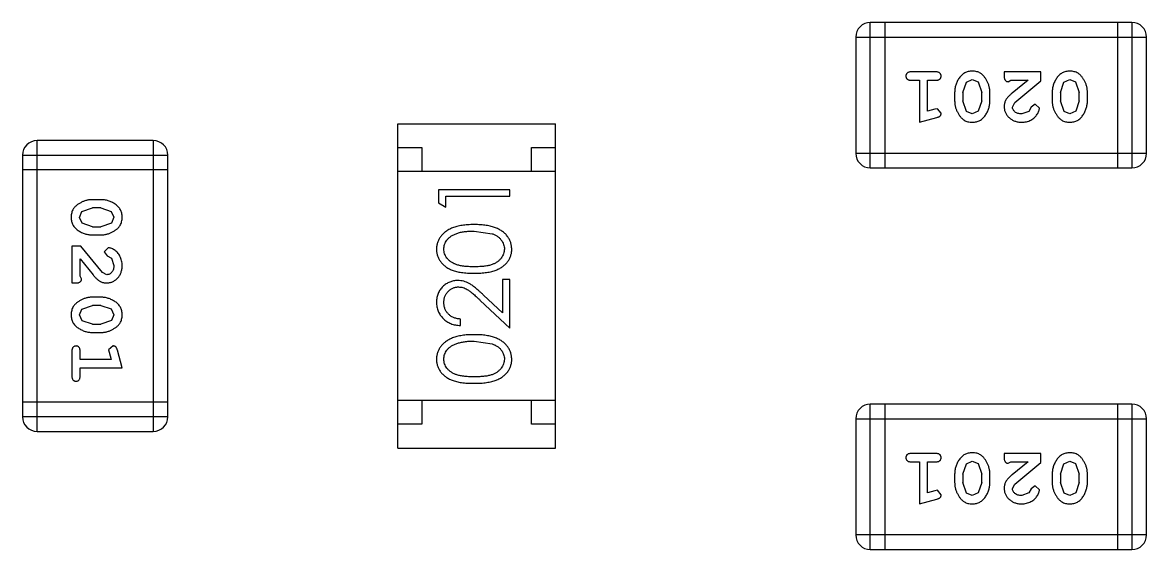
# Model space of a CAD drawing. Header units: inches. Extents: x 246 to 500, y -220 to -17.
# Drawn here: x 439.888 to 442.245, y -137.261 to -136.156 of the extents above; entities that cross this region are included whole.
import ezdxf

# ---------------------------------------------------------------- set-up
doc = ezdxf.new("R2010")
doc.units = ezdxf.units.IN
doc.header["$LTSCALE"] = 1.21
doc.header["$MEASUREMENT"] = 0
doc.layers.get('0').update_dxf_attribs({"linetype": 'CONTINUOUS'})

msp = doc.modelspace()

# ---------------------------------------------------------------- linework, layer by layer
at = {"color": 7, "linetype": 'Continuous'}
for p, q in [((441.6657, -136.4612), (441.6657, -136.1564)), ((442.2144, -136.1564), (441.6657, -136.1564)), ((441.6962, -136.1564), (441.6962, -136.4612)), ((442.1839, -136.1564), (442.1839, -136.4612)), ((442.2144, -136.1564), (442.2144, -136.4612)), ((441.6353, -136.1869), (441.6353, -136.4307)), ((441.6353, -136.1869), (442.2449, -136.1869)), ((442.2449, -136.4307), (442.2449, -136.1869)), ((441.8032, -136.26), (441.7513, -136.26)), ((441.9464, -136.26), (441.9464, -136.2679)), ((442.0234, -136.26), (441.9464, -136.26)), ((442.0234, -136.2789), (442.0234, -136.26)), ((441.7513, -136.2773), (441.7686, -136.2773)), ((441.7686, -136.2773), (441.7686, -136.3654)), ((441.7859, -136.3423), (441.7859, -136.2773)), ((441.7859, -136.2773), (441.8032, -136.2773)), ((441.8598, -136.3033), (441.8671, -136.2815)), ((441.8671, -136.2815), (441.8794, -136.2757)), ((441.8794, -136.2757), (441.8915, -136.281)), ((441.8915, -136.281), (441.8992, -136.3033)), ((441.955, -136.2805), (441.9605, -136.2773)), ((441.9605, -136.2773), (441.9967, -136.2773)), ((441.9967, -136.2773), (441.9631, -136.3044)), ((441.9684, -136.3239), (442.0234, -136.2789)), ((442.0643, -136.3033), (442.0716, -136.2815)), ((442.0716, -136.2815), (442.0839, -136.2757)), ((442.0839, -136.2757), (442.096, -136.281)), ((442.096, -136.281), (442.1037, -136.3033)), ((441.8425, -136.3031), (441.8425, -136.3208)), ((441.8598, -136.3033), (441.8598, -136.3205)), ((441.8992, -136.3205), (441.8992, -136.3033)), ((441.9165, -136.3208), (441.9165, -136.3031)), ((442.047, -136.3031), (442.047, -136.3208)), ((442.0643, -136.3033), (442.0643, -136.3205)), ((442.1037, -136.3205), (442.1037, -136.3033)), ((442.121, -136.3208), (442.121, -136.3031)), ((441.8674, -136.3428), (441.8598, -136.3205)), ((441.8992, -136.3205), (441.8919, -136.3423)), ((441.9637, -136.3336), (441.9684, -136.3239)), ((442.0115, -136.3277), (442.003, -136.3342)), ((442.0203, -136.3361), (442.0115, -136.3277)), ((442.0719, -136.3428), (442.0643, -136.3205)), ((442.1037, -136.3205), (442.0964, -136.3423)), ((441.8009, -136.3381), (441.7859, -136.3423)), ((441.8063, -136.3371), (441.8009, -136.3381)), ((441.8142, -136.3464), (441.8063, -136.3371)), ((441.8796, -136.3481), (441.8674, -136.3428)), ((441.8919, -136.3423), (441.8796, -136.3481)), ((441.998, -136.3427), (441.9832, -136.3481)), ((442.003, -136.3342), (441.998, -136.3427)), ((442.0841, -136.3481), (442.0719, -136.3428)), ((442.0964, -136.3423), (442.0841, -136.3481)), ((440.6752, -137.0487), (440.6752, -136.3687)), ((440.6752, -136.3687), (441.0052, -136.3687)), ((441.0052, -137.0487), (441.0052, -136.3687)), ((441.7686, -136.3654), (441.8052, -136.3555)), ((439.9183, -137.0135), (439.9183, -136.4039)), ((440.1621, -136.4039), (439.9183, -136.4039)), ((440.1621, -136.4039), (440.1621, -137.0135)), ((440.6752, -136.4187), (440.7252, -136.4187)), ((440.7252, -136.4187), (440.7252, -136.4687)), ((440.9552, -136.4687), (440.9552, -136.4187)), ((440.9552, -136.4187), (441.0052, -136.4187)), ((439.8878, -136.4344), (439.8878, -136.983)), ((439.8878, -136.4344), (440.1926, -136.4344)), ((440.1926, -136.983), (440.1926, -136.4344)), ((442.2449, -136.4307), (441.6353, -136.4307)), ((439.8878, -136.4648), (440.1926, -136.4648)), ((441.0052, -136.4687), (440.6752, -136.4687)), ((441.6657, -136.4612), (442.2144, -136.4612)), ((440.7599, -136.5069), (440.7599, -136.5347)), ((440.9099, -136.5069), (440.7599, -136.5069)), ((440.9099, -136.5204), (440.9099, -136.5069)), ((440.0522, -136.5278), (440.0345, -136.5278)), ((440.7599, -136.5347), (440.7753, -136.5435)), ((440.7753, -136.5435), (440.7753, -136.5204)), ((440.7753, -136.5204), (440.9099, -136.5204)), ((440.0072, -136.5649), (440.0125, -136.5527)), ((440.013, -136.5772), (440.0072, -136.5649)), ((440.0125, -136.5527), (440.0348, -136.5451)), ((440.052, -136.5451), (440.0348, -136.5451)), ((440.052, -136.5451), (440.0738, -136.5523)), ((440.0738, -136.5523), (440.0796, -136.5647)), ((440.0796, -136.5647), (440.0743, -136.5768)), ((440.0348, -136.5844), (440.013, -136.5772)), ((440.0348, -136.5844), (440.052, -136.5844)), ((440.0743, -136.5768), (440.052, -136.5844)), ((440.0345, -136.6017), (440.0522, -136.6017)), ((440.8349, -136.5935), (440.8726, -136.5992)), ((439.9915, -136.6253), (439.9915, -136.7024)), ((440.0103, -136.6253), (439.9915, -136.6253)), ((440.0553, -136.6803), (440.0103, -136.6253)), ((440.0675, -136.6285), (440.0591, -136.6373)), ((440.0591, -136.6373), (440.0657, -136.6458)), ((440.0088, -136.6882), (440.0088, -136.652)), ((440.0088, -136.652), (440.0358, -136.6856)), ((440.0657, -136.6458), (440.0742, -136.6507)), ((440.0742, -136.6507), (440.0796, -136.6656)), ((440.065, -136.6851), (440.0553, -136.6803)), ((439.9915, -136.7024), (439.9993, -136.7024)), ((440.0119, -136.6937), (440.0088, -136.6882)), ((440.8945, -136.6954), (440.8945, -136.7652)), ((440.9099, -136.6954), (440.8945, -136.6954)), ((440.9099, -136.7973), (440.9099, -136.6954)), ((440.8945, -136.7652), (440.8545, -136.7277)), ((440.0125, -136.7572), (440.0348, -136.7496)), ((440.0522, -136.7323), (440.0345, -136.7323)), ((440.052, -136.7496), (440.0348, -136.7496)), ((440.052, -136.7496), (440.0738, -136.7568)), ((440.8478, -136.7391), (440.9099, -136.7973)), ((440.0072, -136.7694), (440.0125, -136.7572)), ((440.013, -136.7817), (440.0072, -136.7694)), ((440.0738, -136.7568), (440.0796, -136.7692)), ((440.0796, -136.7692), (440.0743, -136.7813)), ((440.8061, -136.7916), (440.8061, -136.7781)), ((440.0348, -136.7889), (440.013, -136.7817)), ((440.0348, -136.7889), (440.052, -136.7889)), ((440.0743, -136.7813), (440.052, -136.7889)), ((440.0345, -136.8062), (440.0522, -136.8062)), ((440.8349, -136.8242), (440.8726, -136.8299)), ((439.9915, -136.8455), (439.9915, -136.8975)), ((440.0088, -136.8629), (440.0088, -136.8455)), ((440.0778, -136.8345), (440.0685, -136.8424)), ((440.0685, -136.8424), (440.0696, -136.8478)), ((440.0696, -136.8478), (440.0737, -136.8629)), ((440.0969, -136.8802), (440.087, -136.8436)), ((440.0737, -136.8629), (440.0088, -136.8629)), ((440.0088, -136.8975), (440.0088, -136.8802)), ((440.0088, -136.8802), (440.0969, -136.8802)), ((440.1926, -136.9525), (439.8878, -136.9525)), ((441.0052, -136.9487), (440.6752, -136.9487)), ((440.7252, -136.9487), (440.7252, -136.9987)), ((440.9552, -136.9987), (440.9552, -136.9487)), ((441.6657, -137.2612), (441.6657, -136.9564)), ((442.2144, -136.9564), (441.6657, -136.9564)), ((441.6962, -136.9564), (441.6962, -137.2612)), ((442.1839, -136.9564), (442.1839, -137.2612)), ((442.2144, -136.9564), (442.2144, -137.2612)), ((440.1926, -136.983), (439.8878, -136.983)), ((441.6353, -136.9869), (441.6353, -137.2307)), ((441.6353, -136.9869), (442.2449, -136.9869)), ((442.2449, -137.2307), (442.2449, -136.9869)), ((439.9183, -137.0135), (440.1621, -137.0135)), ((440.7252, -136.9987), (440.6752, -136.9987)), ((441.0052, -136.9987), (440.9552, -136.9987)), ((440.6752, -137.0487), (441.0052, -137.0487)), ((441.8032, -137.06), (441.7513, -137.06)), ((441.9464, -137.06), (441.9464, -137.0679)), ((442.0234, -137.06), (441.9464, -137.06)), ((442.0234, -137.0789), (442.0234, -137.06)), ((441.7513, -137.0773), (441.7686, -137.0773)), ((441.7686, -137.0773), (441.7686, -137.1654)), ((441.7859, -137.1423), (441.7859, -137.0773)), ((441.7859, -137.0773), (441.8032, -137.0773)), ((441.8598, -137.1033), (441.8671, -137.0815)), ((441.8671, -137.0815), (441.8794, -137.0757)), ((441.8794, -137.0757), (441.8915, -137.081)), ((441.8915, -137.081), (441.8992, -137.1033)), ((441.955, -137.0805), (441.9605, -137.0773)), ((441.9605, -137.0773), (441.9967, -137.0773)), ((441.9967, -137.0773), (441.9631, -137.1043)), ((441.9684, -137.1239), (442.0234, -137.0789)), ((442.0643, -137.1033), (442.0716, -137.0815)), ((442.0716, -137.0815), (442.0839, -137.0757)), ((442.0839, -137.0757), (442.096, -137.081)), ((442.096, -137.081), (442.1037, -137.1033)), ((441.8425, -137.103), (441.8425, -137.1208)), ((441.8598, -137.1033), (441.8598, -137.1205)), ((441.8992, -137.1205), (441.8992, -137.1033)), ((441.9165, -137.1208), (441.9165, -137.103)), ((442.047, -137.103), (442.047, -137.1208)), ((442.0643, -137.1033), (442.0643, -137.1205)), ((442.1037, -137.1205), (442.1037, -137.1033)), ((442.121, -137.1208), (442.121, -137.103)), ((441.8674, -137.1428), (441.8598, -137.1205)), ((441.8992, -137.1205), (441.8919, -137.1423)), ((441.9637, -137.1336), (441.9684, -137.1239)), ((442.0115, -137.1276), (442.003, -137.1342)), ((442.0203, -137.1361), (442.0115, -137.1276)), ((442.0719, -137.1428), (442.0643, -137.1205)), ((442.1037, -137.1205), (442.0964, -137.1423)), ((441.7686, -137.1654), (441.8052, -137.1555)), ((441.8009, -137.1381), (441.7859, -137.1423)), ((441.8063, -137.1371), (441.8009, -137.1381)), ((441.8142, -137.1464), (441.8063, -137.1371)), ((441.8795, -137.1481), (441.8674, -137.1428)), ((441.8919, -137.1423), (441.8795, -137.1481)), ((441.998, -137.1427), (441.9832, -137.1481)), ((442.003, -137.1342), (441.998, -137.1427)), ((442.0841, -137.1481), (442.0719, -137.1428)), ((442.0964, -137.1423), (442.0841, -137.1481)), ((442.2449, -137.2307), (441.6353, -137.2307)), ((441.6657, -137.2612), (442.2144, -137.2612))]:
    msp.add_line(p, q, dxfattribs=at)
for centre, start, end in [((441.6657, -136.1869), 89.9999, 179.9999), ((442.2144, -136.1869), 359.9999, 89.9999), ((439.9183, -136.4344), 89.9999, 179.9999), ((440.1621, -136.4344), 359.9999, 89.9999), ((441.6657, -136.4307), 179.9999, 269.9999), ((442.2144, -136.4307), 269.9999, 359.9999), ((441.6657, -136.9869), 89.9999, 179.9999), ((442.2144, -136.9869), 359.9999, 89.9999), ((439.9183, -136.983), 179.9999, 269.9999), ((440.1621, -136.983), 269.9999, 359.9999), ((441.6657, -137.2307), 179.9999, 269.9999), ((442.2144, -137.2307), 269.9999, 359.9999)]:
    msp.add_arc(centre, 0.0305, start, end, dxfattribs=at)
for points, knots in [([(441.7513, -136.26), (441.7504, -136.26), (441.7487, -136.2601), (441.7464, -136.2605), (441.7444, -136.2613), (441.7429, -136.2624), (441.7417, -136.2637), (441.7409, -136.2652), (441.7404, -136.2669), (441.7403, -136.2681), (441.7403, -136.2687)], [0, 0, 0, 0, 0.169012, 0.317488, 0.445429, 0.560977, 0.67065, 0.776666, 0.88492, 1, 1, 1, 1]), ([(441.8142, -136.2687), (441.8142, -136.2681), (441.8141, -136.2669), (441.8136, -136.2652), (441.8128, -136.2637), (441.8116, -136.2623), (441.8101, -136.2613), (441.8081, -136.2605), (441.8058, -136.2601), (441.8041, -136.26), (441.8032, -136.26)], [0, 0, 0, 0, 0.115051, 0.223278, 0.329269, 0.437893, 0.554681, 0.682591, 0.83103, 1, 1, 1, 1]), ([(441.8794, -136.2584), (441.878, -136.2585), (441.8752, -136.2586), (441.8711, -136.2593), (441.8672, -136.2604), (441.8637, -136.262), (441.8603, -136.264), (441.8573, -136.2665), (441.8545, -136.2695), (441.852, -136.2729), (441.8498, -136.2765), (441.8479, -136.2801), (441.8462, -136.2838), (441.8449, -136.2876), (441.8438, -136.2914), (441.8431, -136.2953), (441.8426, -136.2991), (441.8426, -136.3018), (441.8425, -136.3031)], [0, 0, 0, 0, 0.067217, 0.131051, 0.19272, 0.252824, 0.312745, 0.373449, 0.436041, 0.501494, 0.567761, 0.632087, 0.695096, 0.757109, 0.817993, 0.878657, 0.939311, 1, 1, 1, 1]), ([(441.9165, -136.3031), (441.9165, -136.302), (441.9164, -136.2999), (441.9161, -136.2967), (441.9156, -136.2935), (441.9149, -136.2905), (441.9141, -136.2874), (441.9129, -136.2844), (441.9117, -136.2815), (441.9102, -136.2786), (441.9086, -136.2758), (441.907, -136.2733), (441.9053, -136.271), (441.9037, -136.2689), (441.902, -136.267), (441.9003, -136.2653), (441.8986, -136.2639), (441.8962, -136.2623), (441.893, -136.2607), (441.8888, -136.2594), (441.8843, -136.2586), (441.8811, -136.2585), (441.8794, -136.2584)], [0, 0, 0, 0, 0.049886, 0.09882, 0.148132, 0.19689, 0.246038, 0.295176, 0.345305, 0.395692, 0.445312, 0.491875, 0.535813, 0.577009, 0.616081, 0.652689, 0.687585, 0.720206, 0.785062, 0.85223, 0.923759, 1, 1, 1, 1]), ([(442.0839, -136.2584), (442.0825, -136.2585), (442.0797, -136.2586), (442.0756, -136.2593), (442.0717, -136.2604), (442.0682, -136.262), (442.0648, -136.264), (442.0618, -136.2665), (442.059, -136.2695), (442.0565, -136.2729), (442.0544, -136.2765), (442.0524, -136.2801), (442.0507, -136.2838), (442.0494, -136.2876), (442.0484, -136.2914), (442.0476, -136.2953), (442.0471, -136.2991), (442.0471, -136.3018), (442.047, -136.3031)], [0, 0, 0, 0, 0.067217, 0.131051, 0.19272, 0.252824, 0.312745, 0.373449, 0.436041, 0.501494, 0.567761, 0.632087, 0.695096, 0.757109, 0.817993, 0.878657, 0.939311, 1, 1, 1, 1]), ([(442.121, -136.3031), (442.121, -136.302), (442.1209, -136.2999), (442.1206, -136.2967), (442.1201, -136.2935), (442.1194, -136.2905), (442.1186, -136.2874), (442.1174, -136.2844), (442.1162, -136.2815), (442.1147, -136.2786), (442.1131, -136.2758), (442.1115, -136.2733), (442.1098, -136.271), (442.1082, -136.2689), (442.1065, -136.267), (442.1048, -136.2653), (442.1031, -136.2639), (442.1007, -136.2623), (442.0975, -136.2607), (442.0933, -136.2594), (442.0888, -136.2586), (442.0856, -136.2585), (442.0839, -136.2584)], [0, 0, 0, 0, 0.049886, 0.09882, 0.148132, 0.19689, 0.246038, 0.295176, 0.345305, 0.395692, 0.445312, 0.491875, 0.535813, 0.577009, 0.616081, 0.652689, 0.687585, 0.720206, 0.785062, 0.85223, 0.923759, 1, 1, 1, 1]), ([(441.7403, -136.2687), (441.7403, -136.2693), (441.7404, -136.2705), (441.7409, -136.2721), (441.7417, -136.2736), (441.7429, -136.275), (441.7444, -136.276), (441.7464, -136.2768), (441.7487, -136.2773), (441.7504, -136.2773), (441.7513, -136.2773)], [0, 0, 0, 0, 0.11517, 0.223509, 0.328254, 0.438012, 0.553651, 0.682263, 0.830856, 1, 1, 1, 1]), ([(441.8032, -136.2773), (441.8041, -136.2773), (441.8058, -136.2773), (441.8081, -136.2768), (441.8101, -136.276), (441.8116, -136.275), (441.8128, -136.2736), (441.8136, -136.2721), (441.8141, -136.2705), (441.8142, -136.2693), (441.8142, -136.2687)], [0, 0, 0, 0, 0.169102, 0.317658, 0.446239, 0.563118, 0.671828, 0.776546, 0.884858, 1, 1, 1, 1]), ([(441.9464, -136.2679), (441.9464, -136.2689), (441.9464, -136.2709), (441.9469, -136.2736), (441.9475, -136.2759), (441.9486, -136.2776), (441.9499, -136.2789), (441.9514, -136.2798), (441.9532, -136.2804), (441.9544, -136.2804), (441.955, -136.2805)], [0, 0, 0, 0, 0.1844, 0.34094, 0.473574, 0.586824, 0.690029, 0.789175, 0.890445, 1, 1, 1, 1]), ([(441.9631, -136.3044), (441.9622, -136.3051), (441.9606, -136.3066), (441.9582, -136.3088), (441.9561, -136.3109), (441.9542, -136.3129), (441.9526, -136.3148), (441.9512, -136.3166), (441.9501, -136.3182), (441.949, -136.3203), (441.9479, -136.3228), (441.947, -136.326), (441.9465, -136.3293), (441.9464, -136.3315), (441.9464, -136.3327)], [0, 0, 0, 0, 0.103002, 0.197728, 0.285279, 0.365235, 0.437224, 0.502446, 0.560545, 0.611446, 0.707576, 0.80349, 0.900532, 1, 1, 1, 1]), ([(441.8425, -136.3208), (441.8426, -136.3219), (441.8426, -136.324), (441.8429, -136.3272), (441.8434, -136.3303), (441.8441, -136.3335), (441.845, -136.3365), (441.8461, -136.3395), (441.8474, -136.3425), (441.8489, -136.3454), (441.8505, -136.3481), (441.8521, -136.3506), (441.8538, -136.353), (441.8555, -136.3551), (441.8572, -136.3569), (441.8589, -136.3586), (441.8606, -136.36), (441.863, -136.3616), (441.8662, -136.3632), (441.8703, -136.3645), (441.8749, -136.3653), (441.878, -136.3654), (441.8797, -136.3654)], [0, 0, 0, 0, 0.049855, 0.099516, 0.148482, 0.19758, 0.246804, 0.296268, 0.346517, 0.397047, 0.446826, 0.49336, 0.537801, 0.579207, 0.617974, 0.654833, 0.689171, 0.722088, 0.786392, 0.853518, 0.924186, 1, 1, 1, 1]), ([(441.8797, -136.3654), (441.8811, -136.3654), (441.8839, -136.3653), (441.888, -136.3646), (441.8918, -136.3635), (441.8954, -136.3619), (441.8987, -136.3598), (441.9018, -136.3573), (441.9046, -136.3543), (441.907, -136.351), (441.9092, -136.3474), (441.9111, -136.3437), (441.9128, -136.34), (441.9141, -136.3362), (441.9152, -136.3324), (441.9159, -136.3286), (441.9164, -136.3247), (441.9164, -136.3221), (441.9165, -136.3208)], [0, 0, 0, 0, 0.06692, 0.130834, 0.19258, 0.252759, 0.312631, 0.373411, 0.436359, 0.501894, 0.568244, 0.632472, 0.69556, 0.757163, 0.818592, 0.878885, 0.939235, 1, 1, 1, 1]), ([(442.047, -136.3208), (442.0471, -136.3219), (442.0471, -136.324), (442.0474, -136.3272), (442.0479, -136.3303), (442.0486, -136.3335), (442.0495, -136.3365), (442.0506, -136.3395), (442.0519, -136.3425), (442.0534, -136.3454), (442.055, -136.3481), (442.0567, -136.3506), (442.0583, -136.353), (442.06, -136.3551), (442.0617, -136.3569), (442.0634, -136.3586), (442.0651, -136.36), (442.0675, -136.3616), (442.0707, -136.3632), (442.0748, -136.3645), (442.0794, -136.3653), (442.0826, -136.3654), (442.0842, -136.3654)], [0, 0, 0, 0, 0.049855, 0.099516, 0.148482, 0.19758, 0.246804, 0.296268, 0.346517, 0.397047, 0.446826, 0.49336, 0.537801, 0.579207, 0.617974, 0.654833, 0.689171, 0.722088, 0.786392, 0.853518, 0.924186, 1, 1, 1, 1]), ([(442.0842, -136.3654), (442.0856, -136.3654), (442.0884, -136.3653), (442.0925, -136.3646), (442.0963, -136.3635), (442.0999, -136.3619), (442.1032, -136.3598), (442.1063, -136.3573), (442.1091, -136.3543), (442.1115, -136.351), (442.1137, -136.3474), (442.1156, -136.3437), (442.1173, -136.34), (442.1186, -136.3362), (442.1197, -136.3324), (442.1204, -136.3286), (442.1209, -136.3247), (442.121, -136.3221), (442.121, -136.3208)], [0, 0, 0, 0, 0.06692, 0.130834, 0.19258, 0.252759, 0.312631, 0.373411, 0.436359, 0.501894, 0.568244, 0.632472, 0.69556, 0.757163, 0.818592, 0.878885, 0.939235, 1, 1, 1, 1]), ([(441.8052, -136.3555), (441.806, -136.3553), (441.8076, -136.3548), (441.8097, -136.354), (441.8113, -136.353), (441.8125, -136.352), (441.8133, -136.3508), (441.8138, -136.3495), (441.8142, -136.348), (441.8142, -136.3469), (441.8142, -136.3464)], [0, 0, 0, 0, 0.187321, 0.344927, 0.475328, 0.579604, 0.674244, 0.773631, 0.882025, 1, 1, 1, 1]), ([(441.9464, -136.3327), (441.9464, -136.3338), (441.9465, -136.336), (441.9469, -136.3392), (441.9478, -136.3423), (441.9489, -136.3453), (441.9504, -136.3481), (441.9521, -136.3508), (441.9542, -136.3534), (441.9566, -136.3559), (441.9593, -136.3581), (441.9621, -136.3601), (441.9652, -136.3617), (441.9684, -136.3631), (441.9718, -136.3641), (441.9754, -136.3649), (441.9791, -136.3653), (441.9817, -136.3654), (441.983, -136.3654)], [0, 0, 0, 0, 0.060981, 0.120256, 0.178148, 0.236115, 0.293993, 0.352864, 0.413358, 0.476056, 0.539296, 0.602396, 0.665116, 0.728325, 0.792919, 0.859317, 0.928302, 1, 1, 1, 1]), ([(441.9832, -136.3481), (441.9818, -136.3481), (441.9791, -136.348), (441.9752, -136.3471), (441.9719, -136.3458), (441.969, -136.3438), (441.9667, -136.3416), (441.9649, -136.3391), (441.9639, -136.3364), (441.9637, -136.3345), (441.9637, -136.3336)], [0, 0, 0, 0, 0.156344, 0.299348, 0.4327, 0.561, 0.682299, 0.791883, 0.89611, 1, 1, 1, 1]), ([(441.983, -136.3654), (441.9847, -136.3654), (441.9881, -136.3652), (441.993, -136.3644), (441.9978, -136.363), (442.0023, -136.361), (442.0064, -136.3585), (442.0101, -136.3557), (442.0132, -136.3524), (442.0157, -136.3488), (442.0177, -136.3453), (442.0192, -136.342), (442.0201, -136.3389), (442.0202, -136.337), (442.0203, -136.3361)], [0, 0, 0, 0, 0.098286, 0.193983, 0.289056, 0.384352, 0.477435, 0.566197, 0.652355, 0.737986, 0.818188, 0.887401, 0.94802, 1, 1, 1, 1]), ([(440.0345, -136.5278), (440.0334, -136.5278), (440.0313, -136.5278), (440.0281, -136.5281), (440.025, -136.5286), (440.0219, -136.5293), (440.0189, -136.5302), (440.0159, -136.5313), (440.0129, -136.5326), (440.01, -136.5341), (440.0073, -136.5356), (440.0047, -136.5373), (440.0024, -136.5389), (440.0003, -136.5405), (439.9985, -136.5422), (439.9968, -136.5439), (439.9954, -136.5457), (439.9938, -136.548), (439.9922, -136.5512), (439.9909, -136.5554), (439.99, -136.56), (439.9899, -136.5632), (439.9899, -136.5648)], [0, 0, 0, 0, 0.049886, 0.09882, 0.148132, 0.19689, 0.246038, 0.295176, 0.345305, 0.395692, 0.445312, 0.491875, 0.535813, 0.577009, 0.616081, 0.652689, 0.687585, 0.720206, 0.785062, 0.85223, 0.923759, 1, 1, 1, 1]), ([(440.0969, -136.5646), (440.0968, -136.5631), (440.0967, -136.5603), (440.096, -136.5562), (440.0949, -136.5524), (440.0933, -136.5488), (440.0913, -136.5455), (440.0888, -136.5425), (440.0858, -136.5397), (440.0824, -136.5372), (440.0788, -136.535), (440.0751, -136.5331), (440.0714, -136.5314), (440.0677, -136.5301), (440.0639, -136.529), (440.06, -136.5283), (440.0561, -136.5279), (440.0536, -136.5278), (440.0522, -136.5278)], [0, 0, 0, 0, 0.06692, 0.130834, 0.19258, 0.252759, 0.312631, 0.373411, 0.436359, 0.501894, 0.568244, 0.632472, 0.69556, 0.757163, 0.818592, 0.878885, 0.939235, 1, 1, 1, 1]), ([(439.9899, -136.5648), (439.9899, -136.5663), (439.99, -136.5691), (439.9907, -136.5732), (439.9918, -136.577), (439.9934, -136.5806), (439.9954, -136.5839), (439.998, -136.5869), (440.0009, -136.5897), (440.0043, -136.5922), (440.0079, -136.5944), (440.0116, -136.5964), (440.0153, -136.598), (440.019, -136.5994), (440.0229, -136.6004), (440.0267, -136.6012), (440.0306, -136.6016), (440.0332, -136.6017), (440.0345, -136.6017)], [0, 0, 0, 0, 0.067217, 0.131051, 0.19272, 0.252824, 0.312745, 0.373449, 0.436041, 0.501494, 0.567761, 0.632087, 0.695096, 0.757109, 0.817993, 0.878657, 0.939311, 1, 1, 1, 1]), ([(440.0522, -136.6017), (440.0533, -136.6017), (440.0555, -136.6016), (440.0587, -136.6014), (440.0618, -136.6008), (440.0649, -136.6001), (440.0679, -136.5992), (440.071, -136.5981), (440.0739, -136.5968), (440.0768, -136.5953), (440.0795, -136.5937), (440.0821, -136.5921), (440.0844, -136.5904), (440.0865, -136.5888), (440.0884, -136.5871), (440.09, -136.5853), (440.0914, -136.5836), (440.093, -136.5812), (440.0946, -136.5781), (440.0959, -136.5739), (440.0967, -136.5694), (440.0968, -136.5662), (440.0969, -136.5646)], [0, 0, 0, 0, 0.049855, 0.099516, 0.148482, 0.19758, 0.246804, 0.296268, 0.346517, 0.397047, 0.446826, 0.49336, 0.537801, 0.579207, 0.617974, 0.654833, 0.689171, 0.722088, 0.786392, 0.853518, 0.924186, 1, 1, 1, 1]), ([(440.835, -136.58), (440.8327, -136.58), (440.8282, -136.5801), (440.8216, -136.5804), (440.8154, -136.5809), (440.8096, -136.5817), (440.8041, -136.5826), (440.799, -136.5838), (440.7942, -136.5852), (440.7898, -136.5868), (440.7857, -136.5886), (440.7819, -136.5905), (440.7783, -136.5926), (440.775, -136.5949), (440.772, -136.5973), (440.7692, -136.5999), (440.7667, -136.6026), (440.7644, -136.6055), (440.7624, -136.6084), (440.7607, -136.6115), (440.7593, -136.6147), (440.7581, -136.618), (440.7572, -136.6213), (440.7565, -136.6247), (440.7561, -136.6282), (440.7561, -136.6306), (440.7561, -136.6318)], [0, 0, 0, 0, 0.065278, 0.127205, 0.186168, 0.241675, 0.294115, 0.343609, 0.390387, 0.434463, 0.476646, 0.517002, 0.555936, 0.593716, 0.630057, 0.665601, 0.700745, 0.734917, 0.768681, 0.802087, 0.834849, 0.867433, 0.900138, 0.932806, 0.966212, 1, 1, 1, 1]), ([(440.9137, -136.6318), (440.9137, -136.6306), (440.9137, -136.6282), (440.9132, -136.6247), (440.9126, -136.6213), (440.9117, -136.6179), (440.9104, -136.6147), (440.909, -136.6115), (440.9072, -136.6084), (440.9053, -136.6054), (440.903, -136.6025), (440.9005, -136.5997), (440.8977, -136.5971), (440.8947, -136.5947), (440.8914, -136.5925), (440.8878, -136.5904), (440.884, -136.5885), (440.8799, -136.5867), (440.8755, -136.5851), (440.8708, -136.5838), (440.8657, -136.5826), (440.8603, -136.5816), (440.8544, -136.5809), (440.8483, -136.5804), (440.8417, -136.5801), (440.8373, -136.58), (440.835, -136.58)], [0, 0, 0, 0, 0.033824, 0.067298, 0.10028, 0.133019, 0.165736, 0.198792, 0.232372, 0.266409, 0.301016, 0.336196, 0.371972, 0.408574, 0.446394, 0.485225, 0.525372, 0.567224, 0.611081, 0.65775, 0.70702, 0.759235, 0.814484, 0.873227, 0.934937, 1, 1, 1, 1]), ([(440.7714, -136.6313), (440.7715, -136.6297), (440.7717, -136.6264), (440.7729, -136.6216), (440.7751, -136.6169), (440.7774, -136.6131), (440.7797, -136.6103), (440.7817, -136.6082), (440.7839, -136.6063), (440.7864, -136.6045), (440.7891, -136.6028), (440.7921, -136.6012), (440.7953, -136.5998), (440.7987, -136.5985), (440.8024, -136.5973), (440.8063, -136.5962), (440.8104, -136.5954), (440.8148, -136.5947), (440.8195, -136.5942), (440.8244, -136.5937), (440.8296, -136.5935), (440.8331, -136.5935), (440.8349, -136.5935)], [0, 0, 0, 0, 0.059689, 0.119507, 0.181075, 0.246162, 0.279894, 0.314468, 0.350403, 0.387474, 0.426147, 0.466624, 0.508745, 0.553328, 0.600058, 0.649177, 0.700552, 0.754894, 0.811825, 0.871514, 0.934319, 1, 1, 1, 1]), ([(440.8726, -136.5992), (440.8737, -136.5995), (440.8757, -136.6003), (440.8786, -136.6016), (440.8814, -136.6031), (440.8839, -136.6047), (440.8862, -136.6064), (440.8883, -136.6083), (440.8902, -136.6103), (440.8925, -136.6131), (440.8948, -136.6168), (440.8968, -136.6215), (440.8982, -136.6264), (440.8983, -136.6297), (440.8984, -136.6313)], [0, 0, 0, 0, 0.075949, 0.148549, 0.218996, 0.286119, 0.351826, 0.416074, 0.478265, 0.540325, 0.660405, 0.774606, 0.887187, 1, 1, 1, 1]), ([(440.0969, -136.6657), (440.0968, -136.664), (440.0967, -136.6607), (440.0958, -136.6557), (440.0944, -136.651), (440.0924, -136.6465), (440.09, -136.6423), (440.0871, -136.6387), (440.0839, -136.6355), (440.0803, -136.633), (440.0767, -136.6311), (440.0734, -136.6296), (440.0704, -136.6287), (440.0684, -136.6285), (440.0675, -136.6285)], [0, 0, 0, 0, 0.098286, 0.193983, 0.289056, 0.384352, 0.477435, 0.566197, 0.652355, 0.737986, 0.818188, 0.887401, 0.94802, 1, 1, 1, 1]), ([(440.7561, -136.6318), (440.7561, -136.633), (440.7561, -136.6353), (440.7565, -136.6388), (440.7572, -136.6421), (440.7581, -136.6454), (440.7593, -136.6486), (440.7607, -136.6517), (440.7625, -136.6548), (440.7644, -136.6577), (440.7666, -136.6605), (440.7691, -136.6632), (440.7718, -136.6657), (440.7748, -136.668), (440.778, -136.6701), (440.7814, -136.6722), (440.7851, -136.674), (440.7891, -136.6757), (440.7934, -136.6772), (440.7981, -136.6784), (440.8032, -136.6796), (440.8087, -136.6804), (440.8147, -136.6811), (440.8211, -136.6816), (440.8279, -136.6819), (440.8326, -136.6819), (440.835, -136.6819)], [0, 0, 0, 0, 0.033742, 0.066533, 0.099153, 0.13154, 0.164087, 0.196563, 0.229707, 0.263315, 0.297504, 0.331686, 0.366482, 0.4021, 0.438958, 0.476748, 0.515985, 0.556589, 0.599519, 0.645765, 0.695487, 0.748721, 0.805687, 0.866754, 0.931405, 1, 1, 1, 1]), ([(440.8349, -136.6685), (440.8329, -136.6685), (440.829, -136.6685), (440.8233, -136.6682), (440.818, -136.6679), (440.8131, -136.6673), (440.8086, -136.6667), (440.8045, -136.6659), (440.8007, -136.665), (440.7973, -136.6639), (440.7942, -136.6627), (440.7913, -136.6613), (440.7886, -136.6598), (440.7861, -136.6582), (440.7837, -136.6564), (440.7816, -136.6545), (440.7797, -136.6525), (440.7774, -136.6497), (440.7751, -136.6459), (440.7729, -136.6412), (440.7717, -136.6363), (440.7715, -136.633), (440.7714, -136.6313)], [0, 0, 0, 0, 0.073302, 0.142286, 0.206253, 0.266017, 0.321612, 0.372532, 0.419497, 0.462398, 0.502825, 0.541489, 0.579034, 0.615143, 0.650298, 0.684912, 0.718701, 0.752189, 0.817245, 0.879117, 0.939613, 1, 1, 1, 1]), ([(440.8984, -136.6313), (440.8983, -136.633), (440.8981, -136.6363), (440.8968, -136.6412), (440.8947, -136.6459), (440.8924, -136.6497), (440.8901, -136.6525), (440.8881, -136.6546), (440.886, -136.6565), (440.8837, -136.6582), (440.8812, -136.6599), (440.8785, -136.6613), (440.8756, -136.6627), (440.8724, -136.6639), (440.869, -136.665), (440.8653, -136.666), (440.8611, -136.6667), (440.8566, -136.6674), (440.8517, -136.6678), (440.8464, -136.6682), (440.8408, -136.6685), (440.8369, -136.6685), (440.8349, -136.6685)], [0, 0, 0, 0, 0.060034, 0.120278, 0.182348, 0.247919, 0.281641, 0.315701, 0.350322, 0.385703, 0.421819, 0.459196, 0.497866, 0.538301, 0.58121, 0.628183, 0.679403, 0.734699, 0.794074, 0.858416, 0.927049, 1, 1, 1, 1]), ([(440.835, -136.6819), (440.8373, -136.6819), (440.842, -136.6819), (440.8488, -136.6816), (440.8551, -136.6811), (440.861, -136.6804), (440.8666, -136.6795), (440.8717, -136.6784), (440.8765, -136.6771), (440.8808, -136.6756), (440.8848, -136.6739), (440.8885, -136.672), (440.892, -136.67), (440.8952, -136.6678), (440.8982, -136.6655), (440.9009, -136.6631), (440.9033, -136.6604), (440.9055, -136.6576), (440.9074, -136.6547), (440.9091, -136.6517), (440.9106, -136.6486), (440.9117, -136.6454), (440.9126, -136.6421), (440.9133, -136.6388), (440.9137, -136.6353), (440.9137, -136.633), (440.9137, -136.6318)], [0, 0, 0, 0, 0.068113, 0.132564, 0.193427, 0.250218, 0.303569, 0.353576, 0.400235, 0.443586, 0.484619, 0.524292, 0.56238, 0.599049, 0.63494, 0.669782, 0.704009, 0.737842, 0.771098, 0.803896, 0.836415, 0.868639, 0.900715, 0.933378, 0.966213, 1, 1, 1, 1]), ([(440.0641, -136.7024), (440.0652, -136.7024), (440.0674, -136.7023), (440.0706, -136.7018), (440.0737, -136.701), (440.0767, -136.6999), (440.0796, -136.6984), (440.0823, -136.6966), (440.0849, -136.6945), (440.0873, -136.6921), (440.0896, -136.6895), (440.0915, -136.6866), (440.0932, -136.6836), (440.0945, -136.6804), (440.0956, -136.677), (440.0963, -136.6734), (440.0968, -136.6696), (440.0968, -136.667), (440.0969, -136.6657)], [0, 0, 0, 0, 0.060981, 0.120256, 0.178148, 0.236115, 0.293993, 0.352864, 0.413358, 0.476056, 0.539296, 0.602396, 0.665116, 0.728325, 0.792919, 0.859317, 0.928302, 1, 1, 1, 1]), ([(440.0796, -136.6656), (440.0795, -136.667), (440.0794, -136.6697), (440.0786, -136.6735), (440.0772, -136.6769), (440.0753, -136.6798), (440.073, -136.6821), (440.0705, -136.6838), (440.0678, -136.6849), (440.066, -136.685), (440.065, -136.6851)], [0, 0, 0, 0, 0.156344, 0.299348, 0.4327, 0.561, 0.682299, 0.791883, 0.89611, 1, 1, 1, 1]), ([(439.9993, -136.7024), (440.0004, -136.7024), (440.0024, -136.7023), (440.0051, -136.7019), (440.0073, -136.7012), (440.0091, -136.7001), (440.0104, -136.6988), (440.0113, -136.6973), (440.0118, -136.6956), (440.0119, -136.6944), (440.0119, -136.6937)], [0, 0, 0, 0, 0.1844, 0.34094, 0.473574, 0.586824, 0.690029, 0.789175, 0.890445, 1, 1, 1, 1]), ([(440.0358, -136.6856), (440.0366, -136.6865), (440.0381, -136.6882), (440.0403, -136.6906), (440.0424, -136.6927), (440.0444, -136.6946), (440.0462, -136.6962), (440.048, -136.6975), (440.0497, -136.6986), (440.0517, -136.6998), (440.0543, -136.7008), (440.0574, -136.7017), (440.0607, -136.7023), (440.063, -136.7024), (440.0641, -136.7024)], [0, 0, 0, 0, 0.103002, 0.197728, 0.285279, 0.365235, 0.437224, 0.502446, 0.560545, 0.611446, 0.707576, 0.80349, 0.900532, 1, 1, 1, 1]), ([(440.8006, -136.6973), (440.7992, -136.6974), (440.7962, -136.6975), (440.7919, -136.698), (440.7878, -136.699), (440.7838, -136.7004), (440.7799, -136.7022), (440.7762, -136.7043), (440.7726, -136.7069), (440.7693, -136.7098), (440.7662, -136.713), (440.7635, -136.7166), (440.7612, -136.7203), (440.7593, -136.7243), (440.7578, -136.7285), (440.7568, -136.733), (440.7562, -136.7378), (440.7561, -136.741), (440.7561, -136.7426)], [0, 0, 0, 0, 0.06271, 0.123347, 0.183401, 0.242828, 0.302097, 0.36242, 0.423725, 0.487032, 0.550491, 0.612709, 0.674265, 0.73617, 0.799211, 0.863483, 0.930525, 1, 1, 1, 1]), ([(440.8545, -136.7277), (440.8529, -136.7262), (440.85, -136.7235), (440.8456, -136.7195), (440.8415, -136.716), (440.8376, -136.7128), (440.834, -136.7099), (440.8306, -136.7074), (440.8274, -136.7053), (440.8236, -136.703), (440.8189, -136.7007), (440.813, -136.6988), (440.8069, -136.6975), (440.8027, -136.6974), (440.8006, -136.6973)], [0, 0, 0, 0, 0.09953, 0.192079, 0.277712, 0.357454, 0.429648, 0.495771, 0.555538, 0.608657, 0.707578, 0.804328, 0.901298, 1, 1, 1, 1]), ([(440.7714, -136.7433), (440.7715, -136.7422), (440.7715, -136.74), (440.772, -136.7368), (440.7726, -136.7337), (440.7736, -136.7307), (440.7749, -136.7279), (440.7765, -136.7252), (440.7783, -136.7226), (440.7804, -136.7202), (440.7827, -136.718), (440.7851, -136.7161), (440.7876, -136.7144), (440.7902, -136.7131), (440.793, -136.7121), (440.7959, -136.7113), (440.7988, -136.7109), (440.8008, -136.7108), (440.8018, -136.7108)], [0, 0, 0, 0, 0.068027, 0.133505, 0.19695, 0.26027, 0.322741, 0.384982, 0.448465, 0.513424, 0.578224, 0.640011, 0.700094, 0.760067, 0.819012, 0.877878, 0.938035, 1, 1, 1, 1]), ([(440.8018, -136.7108), (440.8035, -136.7108), (440.8067, -136.711), (440.8115, -136.712), (440.8162, -136.7137), (440.82, -136.7157), (440.8231, -136.7177), (440.8258, -136.7196), (440.8287, -136.722), (440.832, -136.7246), (440.8355, -136.7277), (440.8394, -136.7312), (440.8435, -136.735), (440.8463, -136.7377), (440.8478, -136.7391)], [0, 0, 0, 0, 0.088014, 0.174976, 0.2638, 0.355443, 0.406413, 0.465519, 0.533076, 0.609353, 0.693899, 0.787171, 0.889197, 1, 1, 1, 1]), ([(440.0345, -136.7323), (440.0334, -136.7323), (440.0313, -136.7323), (440.0281, -136.7326), (440.025, -136.7331), (440.0219, -136.7338), (440.0189, -136.7347), (440.0159, -136.7358), (440.0129, -136.7371), (440.01, -136.7386), (440.0073, -136.7401), (440.0047, -136.7418), (440.0024, -136.7434), (440.0003, -136.7451), (439.9985, -136.7468), (439.9968, -136.7485), (439.9954, -136.7502), (439.9938, -136.7526), (439.9922, -136.7557), (439.9909, -136.7599), (439.99, -136.7645), (439.9899, -136.7677), (439.9899, -136.7693)], [0, 0, 0, 0, 0.049886, 0.09882, 0.148132, 0.19689, 0.246038, 0.295176, 0.345305, 0.395692, 0.445312, 0.491875, 0.535813, 0.577009, 0.616081, 0.652689, 0.687585, 0.720206, 0.785062, 0.85223, 0.923759, 1, 1, 1, 1]), ([(440.0969, -136.7691), (440.0968, -136.7676), (440.0967, -136.7648), (440.096, -136.7607), (440.0949, -136.7569), (440.0933, -136.7533), (440.0913, -136.75), (440.0888, -136.747), (440.0858, -136.7442), (440.0824, -136.7417), (440.0788, -136.7395), (440.0751, -136.7376), (440.0714, -136.736), (440.0677, -136.7346), (440.0639, -136.7336), (440.06, -136.7328), (440.0561, -136.7324), (440.0536, -136.7323), (440.0522, -136.7323)], [0, 0, 0, 0, 0.06692, 0.130834, 0.19258, 0.252759, 0.312631, 0.373411, 0.436359, 0.501894, 0.568244, 0.632472, 0.69556, 0.757163, 0.818592, 0.878885, 0.939235, 1, 1, 1, 1]), ([(440.7561, -136.7426), (440.7561, -136.7443), (440.7562, -136.7476), (440.7568, -136.7524), (440.758, -136.7571), (440.7595, -136.7615), (440.7615, -136.7657), (440.7639, -136.7697), (440.7668, -136.7735), (440.7701, -136.7771), (440.7737, -136.7804), (440.7776, -136.7832), (440.7817, -136.7857), (440.7861, -136.7877), (440.7908, -136.7893), (440.7956, -136.7905), (440.8008, -136.7913), (440.8043, -136.7915), (440.8061, -136.7916)], [0, 0, 0, 0, 0.06445, 0.126725, 0.187421, 0.247417, 0.306749, 0.366595, 0.427749, 0.490235, 0.553031, 0.614805, 0.676505, 0.738096, 0.801021, 0.864897, 0.931209, 1, 1, 1, 1]), ([(440.8061, -136.7781), (440.8047, -136.778), (440.8021, -136.7777), (440.7983, -136.777), (440.7948, -136.776), (440.7915, -136.7748), (440.7884, -136.7733), (440.7855, -136.7715), (440.7829, -136.7695), (440.7805, -136.7673), (440.7784, -136.7648), (440.7765, -136.7622), (440.7749, -136.7594), (440.7737, -136.7565), (440.7727, -136.7534), (440.772, -136.7502), (440.7715, -136.7468), (440.7715, -136.7445), (440.7714, -136.7433)], [0, 0, 0, 0, 0.073648, 0.143686, 0.210962, 0.275557, 0.338064, 0.399311, 0.4594, 0.51934, 0.579024, 0.637809, 0.695959, 0.754122, 0.813113, 0.873453, 0.935561, 1, 1, 1, 1]), ([(439.9899, -136.7693), (439.9899, -136.7708), (439.99, -136.7736), (439.9907, -136.7777), (439.9918, -136.7815), (439.9934, -136.7851), (439.9954, -136.7884), (439.998, -136.7915), (440.0009, -136.7943), (440.0043, -136.7967), (440.0079, -136.7989), (440.0116, -136.8009), (440.0153, -136.8025), (440.019, -136.8039), (440.0229, -136.8049), (440.0267, -136.8057), (440.0306, -136.8061), (440.0332, -136.8062), (440.0345, -136.8062)], [0, 0, 0, 0, 0.067217, 0.131051, 0.19272, 0.252824, 0.312745, 0.373449, 0.436041, 0.501494, 0.567761, 0.632087, 0.695096, 0.757109, 0.817993, 0.878657, 0.939311, 1, 1, 1, 1]), ([(440.0522, -136.8062), (440.0533, -136.8062), (440.0555, -136.8062), (440.0587, -136.8059), (440.0618, -136.8053), (440.0649, -136.8047), (440.0679, -136.8037), (440.071, -136.8026), (440.0739, -136.8013), (440.0768, -136.7998), (440.0795, -136.7982), (440.0821, -136.7966), (440.0844, -136.7949), (440.0865, -136.7933), (440.0884, -136.7916), (440.09, -136.7899), (440.0914, -136.7881), (440.093, -136.7858), (440.0946, -136.7826), (440.0959, -136.7784), (440.0967, -136.7739), (440.0968, -136.7707), (440.0969, -136.7691)], [0, 0, 0, 0, 0.049855, 0.099516, 0.148482, 0.19758, 0.246804, 0.296268, 0.346517, 0.397047, 0.446826, 0.49336, 0.537801, 0.579207, 0.617974, 0.654833, 0.689171, 0.722088, 0.786392, 0.853518, 0.924186, 1, 1, 1, 1]), ([(440.835, -136.8108), (440.8327, -136.8108), (440.8282, -136.8109), (440.8216, -136.8112), (440.8154, -136.8117), (440.8096, -136.8124), (440.8041, -136.8134), (440.799, -136.8145), (440.7942, -136.816), (440.7898, -136.8176), (440.7857, -136.8194), (440.7819, -136.8213), (440.7783, -136.8234), (440.775, -136.8256), (440.772, -136.8281), (440.7692, -136.8306), (440.7667, -136.8333), (440.7644, -136.8362), (440.7624, -136.8392), (440.7607, -136.8423), (440.7593, -136.8455), (440.7581, -136.8487), (440.7572, -136.8521), (440.7565, -136.8555), (440.7561, -136.859), (440.7561, -136.8614), (440.7561, -136.8626)], [0, 0, 0, 0, 0.065278, 0.127205, 0.186168, 0.241675, 0.294115, 0.343609, 0.390387, 0.434463, 0.476646, 0.517002, 0.555936, 0.593716, 0.630057, 0.665601, 0.700745, 0.734917, 0.768681, 0.802087, 0.834849, 0.867433, 0.900138, 0.932806, 0.966212, 1, 1, 1, 1]), ([(440.7714, -136.8621), (440.7715, -136.8605), (440.7717, -136.8572), (440.7729, -136.8523), (440.7751, -136.8477), (440.7774, -136.8439), (440.7797, -136.8411), (440.7817, -136.839), (440.7839, -136.837), (440.7864, -136.8352), (440.7891, -136.8336), (440.7921, -136.832), (440.7953, -136.8306), (440.7987, -136.8292), (440.8024, -136.8281), (440.8063, -136.827), (440.8104, -136.8262), (440.8148, -136.8255), (440.8195, -136.8249), (440.8244, -136.8245), (440.8296, -136.8243), (440.8331, -136.8243), (440.8349, -136.8242)], [0, 0, 0, 0, 0.059689, 0.119507, 0.181075, 0.246162, 0.279894, 0.314468, 0.350403, 0.387474, 0.426147, 0.466624, 0.508745, 0.553328, 0.600058, 0.649177, 0.700552, 0.754894, 0.811825, 0.871514, 0.934319, 1, 1, 1, 1]), ([(440.9137, -136.8626), (440.9137, -136.8614), (440.9137, -136.859), (440.9132, -136.8555), (440.9126, -136.852), (440.9117, -136.8487), (440.9104, -136.8454), (440.909, -136.8422), (440.9072, -136.8391), (440.9053, -136.8361), (440.903, -136.8332), (440.9005, -136.8305), (440.8977, -136.8279), (440.8947, -136.8255), (440.8914, -136.8233), (440.8878, -136.8212), (440.884, -136.8193), (440.8799, -136.8175), (440.8755, -136.8159), (440.8708, -136.8145), (440.8657, -136.8134), (440.8603, -136.8124), (440.8544, -136.8117), (440.8483, -136.8111), (440.8417, -136.8109), (440.8373, -136.8108), (440.835, -136.8108)], [0, 0, 0, 0, 0.033824, 0.067298, 0.10028, 0.133019, 0.165736, 0.198792, 0.232372, 0.266409, 0.301016, 0.336196, 0.371972, 0.408574, 0.446394, 0.485225, 0.525372, 0.567224, 0.611081, 0.65775, 0.70702, 0.759235, 0.814484, 0.873227, 0.934937, 1, 1, 1, 1]), ([(440.0001, -136.8345), (439.9995, -136.8346), (439.9983, -136.8346), (439.9966, -136.8351), (439.9951, -136.836), (439.9938, -136.8371), (439.9927, -136.8387), (439.992, -136.8406), (439.9915, -136.843), (439.9915, -136.8447), (439.9915, -136.8455)], [0, 0, 0, 0, 0.115051, 0.223278, 0.329269, 0.437893, 0.554681, 0.682591, 0.83103, 1, 1, 1, 1]), ([(440.0088, -136.8455), (440.0087, -136.8447), (440.0087, -136.843), (440.0082, -136.8406), (440.0075, -136.8387), (440.0064, -136.8371), (440.0051, -136.836), (440.0036, -136.8351), (440.0019, -136.8346), (440.0007, -136.8346), (440.0001, -136.8345)], [0, 0, 0, 0, 0.169102, 0.317658, 0.446239, 0.563118, 0.671828, 0.776546, 0.884858, 1, 1, 1, 1]), ([(440.087, -136.8436), (440.0867, -136.8427), (440.0863, -136.8412), (440.0854, -136.8391), (440.0845, -136.8375), (440.0835, -136.8363), (440.0823, -136.8355), (440.081, -136.8349), (440.0794, -136.8346), (440.0784, -136.8345), (440.0778, -136.8345)], [0, 0, 0, 0, 0.187321, 0.344927, 0.475328, 0.579604, 0.674244, 0.773631, 0.882025, 1, 1, 1, 1]), ([(440.8726, -136.8299), (440.8737, -136.8303), (440.8757, -136.8311), (440.8786, -136.8324), (440.8814, -136.8339), (440.8839, -136.8355), (440.8862, -136.8372), (440.8883, -136.8391), (440.8902, -136.8411), (440.8925, -136.8439), (440.8948, -136.8476), (440.8968, -136.8523), (440.8982, -136.8571), (440.8983, -136.8604), (440.8984, -136.8621)], [0, 0, 0, 0, 0.075949, 0.148549, 0.218996, 0.286119, 0.351826, 0.416074, 0.478265, 0.540325, 0.660405, 0.774606, 0.887187, 1, 1, 1, 1]), ([(440.7561, -136.8626), (440.7561, -136.8637), (440.7561, -136.8661), (440.7565, -136.8695), (440.7572, -136.8729), (440.7581, -136.8762), (440.7593, -136.8794), (440.7607, -136.8825), (440.7625, -136.8855), (440.7644, -136.8885), (440.7666, -136.8913), (440.7691, -136.894), (440.7718, -136.8964), (440.7748, -136.8988), (440.778, -136.9009), (440.7814, -136.903), (440.7851, -136.9048), (440.7891, -136.9064), (440.7934, -136.9079), (440.7981, -136.9092), (440.8032, -136.9103), (440.8087, -136.9112), (440.8147, -136.9119), (440.8211, -136.9124), (440.8279, -136.9127), (440.8326, -136.9127), (440.835, -136.9127)], [0, 0, 0, 0, 0.033742, 0.066533, 0.099153, 0.13154, 0.164087, 0.196563, 0.229707, 0.263315, 0.297504, 0.331686, 0.366482, 0.4021, 0.438958, 0.476748, 0.515985, 0.556589, 0.599519, 0.645765, 0.695487, 0.748721, 0.805687, 0.866754, 0.931405, 1, 1, 1, 1]), ([(440.8349, -136.8992), (440.8329, -136.8992), (440.829, -136.8992), (440.8233, -136.899), (440.818, -136.8986), (440.8131, -136.8981), (440.8086, -136.8975), (440.8045, -136.8967), (440.8007, -136.8958), (440.7973, -136.8947), (440.7942, -136.8934), (440.7913, -136.8921), (440.7886, -136.8906), (440.7861, -136.8889), (440.7837, -136.8872), (440.7816, -136.8853), (440.7797, -136.8833), (440.7774, -136.8804), (440.7751, -136.8767), (440.7729, -136.872), (440.7717, -136.8671), (440.7715, -136.8638), (440.7714, -136.8621)], [0, 0, 0, 0, 0.073302, 0.142286, 0.206253, 0.266017, 0.321612, 0.372532, 0.419497, 0.462398, 0.502825, 0.541489, 0.579034, 0.615143, 0.650298, 0.684912, 0.718701, 0.752189, 0.817245, 0.879117, 0.939613, 1, 1, 1, 1]), ([(440.8984, -136.8621), (440.8983, -136.8638), (440.8981, -136.8671), (440.8968, -136.8719), (440.8947, -136.8767), (440.8924, -136.8804), (440.8901, -136.8833), (440.8881, -136.8853), (440.886, -136.8872), (440.8837, -136.889), (440.8812, -136.8906), (440.8785, -136.8921), (440.8756, -136.8935), (440.8724, -136.8947), (440.869, -136.8958), (440.8653, -136.8967), (440.8611, -136.8975), (440.8566, -136.8982), (440.8517, -136.8986), (440.8464, -136.899), (440.8408, -136.8992), (440.8369, -136.8992), (440.8349, -136.8992)], [0, 0, 0, 0, 0.060034, 0.120278, 0.182348, 0.247919, 0.281641, 0.315701, 0.350322, 0.385703, 0.421819, 0.459196, 0.497866, 0.538301, 0.58121, 0.628183, 0.679403, 0.734699, 0.794074, 0.858416, 0.927049, 1, 1, 1, 1]), ([(440.835, -136.9127), (440.8373, -136.9127), (440.842, -136.9127), (440.8488, -136.9124), (440.8551, -136.9119), (440.861, -136.9111), (440.8666, -136.9102), (440.8717, -136.9092), (440.8765, -136.9079), (440.8808, -136.9064), (440.8848, -136.9047), (440.8885, -136.9028), (440.892, -136.9008), (440.8952, -136.8986), (440.8982, -136.8963), (440.9009, -136.8938), (440.9033, -136.8912), (440.9055, -136.8884), (440.9074, -136.8855), (440.9091, -136.8824), (440.9106, -136.8794), (440.9117, -136.8762), (440.9126, -136.8729), (440.9133, -136.8695), (440.9137, -136.8661), (440.9137, -136.8637), (440.9137, -136.8626)], [0, 0, 0, 0, 0.068113, 0.132564, 0.193427, 0.250218, 0.303569, 0.353576, 0.400235, 0.443586, 0.484619, 0.524292, 0.56238, 0.599049, 0.63494, 0.669782, 0.704009, 0.737842, 0.771098, 0.803896, 0.836415, 0.868639, 0.900715, 0.933378, 0.966213, 1, 1, 1, 1]), ([(439.9915, -136.8975), (439.9915, -136.8984), (439.9915, -136.9), (439.992, -136.9024), (439.9927, -136.9043), (439.9938, -136.9059), (439.9951, -136.907), (439.9966, -136.9079), (439.9983, -136.9084), (439.9995, -136.9084), (440.0001, -136.9085)], [0, 0, 0, 0, 0.169012, 0.317488, 0.445429, 0.560977, 0.67065, 0.776666, 0.88492, 1, 1, 1, 1]), ([(440.0001, -136.9085), (440.0007, -136.9084), (440.0019, -136.9084), (440.0036, -136.9079), (440.0051, -136.907), (440.0064, -136.9059), (440.0075, -136.9043), (440.0082, -136.9024), (440.0087, -136.9), (440.0087, -136.8984), (440.0088, -136.8975)], [0, 0, 0, 0, 0.11517, 0.223509, 0.328254, 0.438012, 0.553651, 0.682263, 0.830856, 1, 1, 1, 1]), ([(441.7513, -137.06), (441.7504, -137.06), (441.7487, -137.0601), (441.7464, -137.0605), (441.7444, -137.0612), (441.7429, -137.0623), (441.7417, -137.0637), (441.7409, -137.0652), (441.7404, -137.0669), (441.7403, -137.068), (441.7403, -137.0687)], [0, 0, 0, 0, 0.169012, 0.317488, 0.445429, 0.560977, 0.67065, 0.776666, 0.88492, 1, 1, 1, 1]), ([(441.8142, -137.0687), (441.8142, -137.068), (441.8141, -137.0669), (441.8136, -137.0652), (441.8128, -137.0637), (441.8116, -137.0623), (441.8101, -137.0613), (441.8081, -137.0605), (441.8058, -137.0601), (441.8041, -137.06), (441.8032, -137.06)], [0, 0, 0, 0, 0.115051, 0.223278, 0.329269, 0.437893, 0.554681, 0.682591, 0.83103, 1, 1, 1, 1]), ([(441.8794, -137.0584), (441.878, -137.0585), (441.8752, -137.0585), (441.8711, -137.0593), (441.8672, -137.0604), (441.8637, -137.062), (441.8603, -137.064), (441.8573, -137.0665), (441.8545, -137.0695), (441.852, -137.0728), (441.8498, -137.0764), (441.8479, -137.0801), (441.8462, -137.0838), (441.8449, -137.0876), (441.8438, -137.0914), (441.8431, -137.0952), (441.8426, -137.0991), (441.8426, -137.1017), (441.8425, -137.103)], [0, 0, 0, 0, 0.067217, 0.131051, 0.19272, 0.252824, 0.312745, 0.373449, 0.436041, 0.501494, 0.567761, 0.632087, 0.695096, 0.757109, 0.817993, 0.878657, 0.939311, 1, 1, 1, 1]), ([(441.9165, -137.103), (441.9165, -137.102), (441.9164, -137.0998), (441.9161, -137.0967), (441.9156, -137.0935), (441.9149, -137.0904), (441.9141, -137.0874), (441.9129, -137.0844), (441.9117, -137.0814), (441.9102, -137.0786), (441.9086, -137.0758), (441.907, -137.0733), (441.9053, -137.071), (441.9037, -137.0689), (441.902, -137.067), (441.9003, -137.0653), (441.8986, -137.0639), (441.8962, -137.0623), (441.893, -137.0607), (441.8888, -137.0594), (441.8843, -137.0586), (441.8811, -137.0585), (441.8794, -137.0584)], [0, 0, 0, 0, 0.049886, 0.09882, 0.148132, 0.19689, 0.246038, 0.295176, 0.345305, 0.395692, 0.445312, 0.491875, 0.535813, 0.577009, 0.616081, 0.652689, 0.687585, 0.720206, 0.785062, 0.85223, 0.923759, 1, 1, 1, 1]), ([(442.0839, -137.0584), (442.0825, -137.0585), (442.0797, -137.0585), (442.0756, -137.0593), (442.0717, -137.0604), (442.0682, -137.062), (442.0648, -137.064), (442.0618, -137.0665), (442.059, -137.0695), (442.0565, -137.0728), (442.0544, -137.0764), (442.0524, -137.0801), (442.0507, -137.0838), (442.0494, -137.0876), (442.0484, -137.0914), (442.0476, -137.0952), (442.0471, -137.0991), (442.0471, -137.1017), (442.047, -137.103)], [0, 0, 0, 0, 0.067217, 0.131051, 0.19272, 0.252824, 0.312745, 0.373449, 0.436041, 0.501494, 0.567761, 0.632087, 0.695096, 0.757109, 0.817993, 0.878657, 0.939311, 1, 1, 1, 1]), ([(442.121, -137.103), (442.121, -137.102), (442.1209, -137.0998), (442.1206, -137.0967), (442.1201, -137.0935), (442.1194, -137.0904), (442.1186, -137.0874), (442.1174, -137.0844), (442.1162, -137.0814), (442.1147, -137.0786), (442.1131, -137.0758), (442.1115, -137.0733), (442.1098, -137.071), (442.1082, -137.0689), (442.1065, -137.067), (442.1048, -137.0653), (442.1031, -137.0639), (442.1007, -137.0623), (442.0975, -137.0607), (442.0933, -137.0594), (442.0888, -137.0586), (442.0856, -137.0585), (442.0839, -137.0584)], [0, 0, 0, 0, 0.049886, 0.09882, 0.148132, 0.19689, 0.246038, 0.295176, 0.345305, 0.395692, 0.445312, 0.491875, 0.535813, 0.577009, 0.616081, 0.652689, 0.687585, 0.720206, 0.785062, 0.85223, 0.923759, 1, 1, 1, 1]), ([(441.7403, -137.0687), (441.7403, -137.0693), (441.7404, -137.0704), (441.7409, -137.0721), (441.7417, -137.0736), (441.7429, -137.0749), (441.7444, -137.076), (441.7464, -137.0768), (441.7487, -137.0772), (441.7504, -137.0773), (441.7513, -137.0773)], [0, 0, 0, 0, 0.11517, 0.223509, 0.328254, 0.438012, 0.553651, 0.682263, 0.830856, 1, 1, 1, 1]), ([(441.8032, -137.0773), (441.8041, -137.0773), (441.8058, -137.0772), (441.8081, -137.0768), (441.8101, -137.076), (441.8116, -137.075), (441.8128, -137.0736), (441.8136, -137.0721), (441.8141, -137.0704), (441.8142, -137.0693), (441.8142, -137.0687)], [0, 0, 0, 0, 0.169102, 0.317658, 0.446239, 0.563118, 0.671828, 0.776546, 0.884858, 1, 1, 1, 1]), ([(441.9464, -137.0679), (441.9464, -137.0689), (441.9464, -137.0709), (441.9469, -137.0736), (441.9475, -137.0759), (441.9486, -137.0776), (441.9499, -137.0789), (441.9514, -137.0798), (441.9532, -137.0804), (441.9544, -137.0804), (441.955, -137.0805)], [0, 0, 0, 0, 0.1844, 0.34094, 0.473574, 0.586824, 0.690029, 0.789175, 0.890445, 1, 1, 1, 1]), ([(441.9631, -137.1043), (441.9622, -137.1051), (441.9606, -137.1066), (441.9582, -137.1088), (441.9561, -137.1109), (441.9542, -137.1129), (441.9526, -137.1148), (441.9512, -137.1166), (441.9501, -137.1182), (441.949, -137.1203), (441.9479, -137.1228), (441.947, -137.126), (441.9464, -137.1293), (441.9464, -137.1315), (441.9464, -137.1326)], [0, 0, 0, 0, 0.103002, 0.197728, 0.285279, 0.365235, 0.437224, 0.502446, 0.560545, 0.611446, 0.707576, 0.80349, 0.900532, 1, 1, 1, 1]), ([(441.8425, -137.1208), (441.8426, -137.1219), (441.8426, -137.124), (441.8429, -137.1272), (441.8434, -137.1303), (441.8441, -137.1334), (441.845, -137.1365), (441.8461, -137.1395), (441.8474, -137.1425), (441.8489, -137.1453), (441.8505, -137.1481), (441.8521, -137.1506), (441.8538, -137.153), (441.8555, -137.1551), (441.8572, -137.1569), (441.8589, -137.1586), (441.8606, -137.16), (441.863, -137.1615), (441.8662, -137.1632), (441.8703, -137.1645), (441.8749, -137.1653), (441.878, -137.1654), (441.8797, -137.1654)], [0, 0, 0, 0, 0.049855, 0.099516, 0.148482, 0.19758, 0.246804, 0.296268, 0.346517, 0.397047, 0.446826, 0.49336, 0.537801, 0.579207, 0.617974, 0.654833, 0.689171, 0.722088, 0.786392, 0.853518, 0.924186, 1, 1, 1, 1]), ([(441.8797, -137.1654), (441.8811, -137.1654), (441.8839, -137.1653), (441.888, -137.1646), (441.8918, -137.1635), (441.8954, -137.1619), (441.8987, -137.1598), (441.9018, -137.1573), (441.9046, -137.1543), (441.907, -137.1509), (441.9092, -137.1474), (441.9111, -137.1437), (441.9128, -137.14), (441.9141, -137.1362), (441.9152, -137.1324), (441.9159, -137.1286), (441.9164, -137.1247), (441.9164, -137.1221), (441.9165, -137.1208)], [0, 0, 0, 0, 0.06692, 0.130834, 0.19258, 0.252759, 0.312631, 0.373411, 0.436359, 0.501894, 0.568244, 0.632472, 0.69556, 0.757163, 0.818592, 0.878885, 0.939235, 1, 1, 1, 1]), ([(441.9464, -137.1326), (441.9464, -137.1338), (441.9465, -137.136), (441.9469, -137.1392), (441.9478, -137.1423), (441.9489, -137.1453), (441.9504, -137.1481), (441.9521, -137.1508), (441.9542, -137.1534), (441.9566, -137.1559), (441.9593, -137.1581), (441.9621, -137.1601), (441.9652, -137.1617), (441.9684, -137.1631), (441.9718, -137.1641), (441.9754, -137.1649), (441.9791, -137.1653), (441.9817, -137.1654), (441.983, -137.1654)], [0, 0, 0, 0, 0.060981, 0.120256, 0.178148, 0.236115, 0.293993, 0.352864, 0.413358, 0.476056, 0.539296, 0.602396, 0.665116, 0.728325, 0.792919, 0.859317, 0.928302, 1, 1, 1, 1]), ([(442.047, -137.1208), (442.0471, -137.1219), (442.0471, -137.124), (442.0474, -137.1272), (442.0479, -137.1303), (442.0486, -137.1334), (442.0495, -137.1365), (442.0506, -137.1395), (442.0519, -137.1425), (442.0534, -137.1453), (442.055, -137.1481), (442.0567, -137.1506), (442.0583, -137.153), (442.06, -137.1551), (442.0617, -137.1569), (442.0634, -137.1586), (442.0651, -137.16), (442.0675, -137.1615), (442.0707, -137.1632), (442.0748, -137.1645), (442.0794, -137.1653), (442.0825, -137.1654), (442.0842, -137.1654)], [0, 0, 0, 0, 0.049855, 0.099516, 0.148482, 0.19758, 0.246804, 0.296268, 0.346517, 0.397047, 0.446826, 0.49336, 0.537801, 0.579207, 0.617974, 0.654833, 0.689171, 0.722088, 0.786392, 0.853518, 0.924186, 1, 1, 1, 1]), ([(442.0842, -137.1654), (442.0856, -137.1654), (442.0884, -137.1653), (442.0925, -137.1646), (442.0963, -137.1635), (442.0999, -137.1619), (442.1032, -137.1598), (442.1063, -137.1573), (442.1091, -137.1543), (442.1115, -137.1509), (442.1137, -137.1474), (442.1156, -137.1437), (442.1173, -137.14), (442.1186, -137.1362), (442.1197, -137.1324), (442.1204, -137.1286), (442.1209, -137.1247), (442.121, -137.1221), (442.121, -137.1208)], [0, 0, 0, 0, 0.06692, 0.130834, 0.19258, 0.252759, 0.312631, 0.373411, 0.436359, 0.501894, 0.568244, 0.632472, 0.69556, 0.757163, 0.818592, 0.878885, 0.939235, 1, 1, 1, 1]), ([(441.8052, -137.1555), (441.806, -137.1553), (441.8076, -137.1548), (441.8097, -137.1539), (441.8113, -137.153), (441.8125, -137.152), (441.8133, -137.1508), (441.8138, -137.1495), (441.8142, -137.148), (441.8142, -137.1469), (441.8142, -137.1464)], [0, 0, 0, 0, 0.187321, 0.344927, 0.475328, 0.579604, 0.674244, 0.773631, 0.882025, 1, 1, 1, 1]), ([(441.9832, -137.1481), (441.9818, -137.1481), (441.9791, -137.148), (441.9752, -137.1471), (441.9719, -137.1457), (441.969, -137.1438), (441.9667, -137.1416), (441.9649, -137.1391), (441.9639, -137.1364), (441.9637, -137.1345), (441.9637, -137.1336)], [0, 0, 0, 0, 0.156344, 0.299348, 0.4327, 0.561, 0.682299, 0.791883, 0.89611, 1, 1, 1, 1]), ([(441.983, -137.1654), (441.9847, -137.1653), (441.9881, -137.1652), (441.993, -137.1644), (441.9978, -137.1629), (442.0023, -137.161), (442.0064, -137.1585), (442.0101, -137.1557), (442.0132, -137.1524), (442.0157, -137.1488), (442.0177, -137.1453), (442.0192, -137.1419), (442.0201, -137.1389), (442.0202, -137.137), (442.0203, -137.1361)], [0, 0, 0, 0, 0.098286, 0.193983, 0.289056, 0.384352, 0.477435, 0.566197, 0.652355, 0.737986, 0.818188, 0.887401, 0.94802, 1, 1, 1, 1])]:
    msp.add_open_spline(points, degree=3, knots=knots, dxfattribs=at)

doc.saveas('drawing.dxf')
